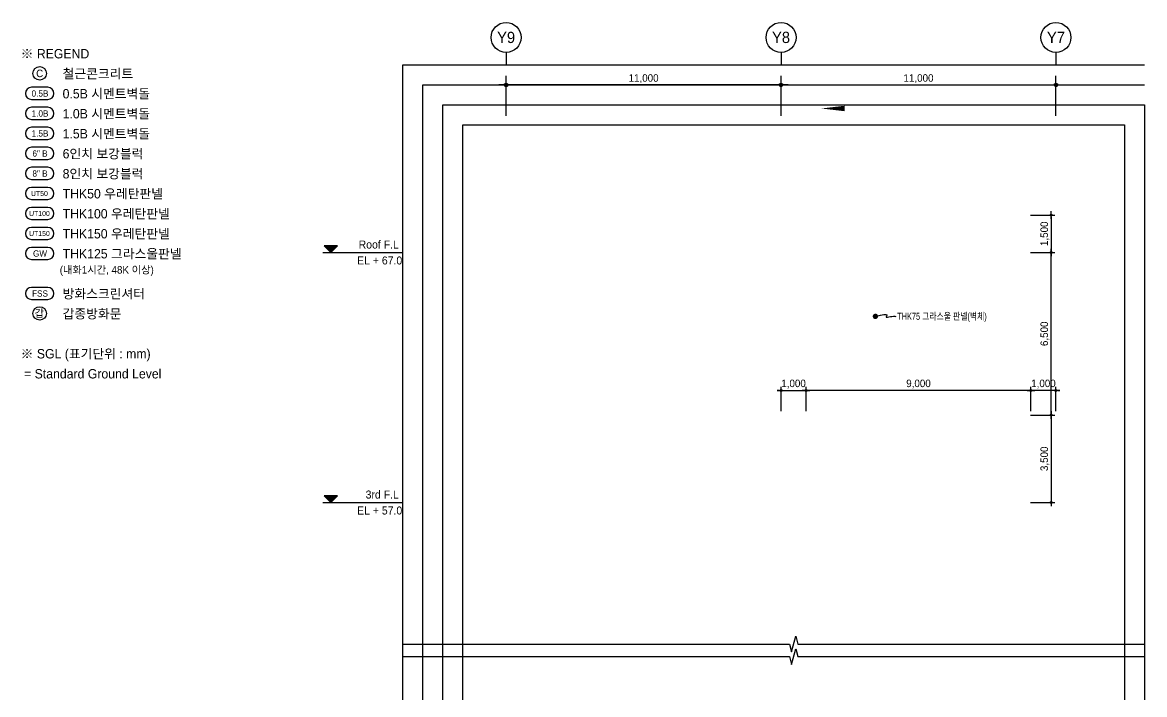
# Model space of a CAD drawing. Header units: millimetres. Extents: x 2569 to 248884, y 2561 to 56321.
# Drawn here: x 158552 to 203452, y 29441 to 56321 of the extents above; entities that cross this region are included whole.
import ezdxf
from ezdxf.enums import TextEntityAlignment as Align

# ---------------------------------------------------------------- set-up
doc = ezdxf.new("R2010")
doc.units = ezdxf.units.MM
for name, color, linetype in [('$ZCDB_AUDIT_GENERATED_600D18', 7, 'Continuous'), ('4A.TEC TEXT', 7, 'Continuous'), ('4A.TEC TEXT 2', 3, 'Continuous'), ('4A.TEC 심볼', 7, 'Continuous'), ('MK', 7, 'Continuous'), ('TEX', 3, 'Continuous'), ('㈜SE&C DIM', 7, 'Continuous'), ('㈜SE&C 심볼', 7, 'Continuous')]:
    doc.layers.add(name, color=color, linetype=linetype)
doc.layers.add('DEFPOINT', color=135, linetype='Continuous', plot=False)
doc.styles.add('ARTINT-A1.$0$돋움', font='')
doc.styles.add('GHS', font='malgun.ttf')
doc.styles.add('나눔고딕', font='')
doc.styles.add('돋움', font='')
doc.styles.add('울릉도L', font='')
doc.styles.get('ARTINT-A1.$0$돋움').set_extended_font_data('Dotum')
doc.styles.get('나눔고딕').set_extended_font_data('Dotum')
doc.styles.get('돋움').set_extended_font_data('Dotum')
doc.styles.get('울릉도L').set_extended_font_data('Dotum')
doc.dimstyles.new('DIM_600(외부치수)', dxfattribs={"dimscale": 400, "dimtxt": 3.3, "dimasz": 1, "dimexe": 2, "dimexo": 2, "dimgap": 1, "dimtad": 1, "dimdec": 0, "dimdsep": 46, "dimlunit": 6, "dimtxsty": '나눔고딕', "dimblk1": 'DIMDOT', "dimblk2": 'DIMDOT', "dimsah": 1, "dimcen": 2.5, "dimdle": 1.5, "dimclrd": 8, "dimclre": 8, "dimclrt": 3, "dimadec": 0, "dimazin": 0, "dimtfac": 1, "dimtdec": 0, "dimtix": 1, "dimtmove": 2, "dimatfit": 3, "dimldrblk": 'DIMDOT', "dimfxl": 1, "dimtvp": 1, "dimtolj": 1, "dimtzin": 0, "dimarcsym": 0})

# ---------------------------------------------------------------- blocks, each defined once
blk = doc.blocks.new('DIMDOT')
at = {"color": 0}
blk.add_line((-2, 0), (2, 0), dxfattribs=at)
for radius in [0.5, 0.25]:
    blk.add_circle((0, 0), radius, dxfattribs=at)
blk = doc.blocks.new('*D16')
at = {"layer": '$ZCDB_AUDIT_GENERATED_600D18', "color": 8, "lineweight": -2, "transparency": 16777216}
for p, q in [((177906, 52581), (177906, 54181)), ((188906, 52581), (188906, 54181)), ((188762, 53821), (178050, 53821))]:
    blk.add_line(p, q, dxfattribs=at)
at = {"layer": 'Defpoints', "color": 0, "transparency": 16777216}
for p in [(177906, 53821), (177906, 52221), (188906, 52221)]:
    blk.add_point(p, dxfattribs=at)
at = {"layer": '$ZCDB_AUDIT_GENERATED_600D18', "color": 8, "lineweight": -2, "transparency": 16777216, "xscale": 144, "yscale": 144, "zscale": 144, "rotation": 180}
blk.add_blockref('DIMDOT', (177906, 53821), dxfattribs=at)
at = {"layer": '$ZCDB_AUDIT_GENERATED_600D18', "color": 8, "lineweight": -2, "transparency": 16777216, "xscale": 144, "yscale": 144, "zscale": 144}
blk.add_blockref('DIMDOT', (188906, 53821), dxfattribs=at)
at = {"layer": '$ZCDB_AUDIT_GENERATED_600D18', "color": 3, "transparency": 16777216, "insert": (183406, 54072), "char_height": 300, "attachment_point": 5, "style": '나눔고딕'}
blk.add_mtext('\\A1;11,000', dxfattribs=at)
blk = doc.blocks.new('ccs122')
at = {"layer": '4A.TEC 심볼'}
blk.add_line((0, 8), (0, 3), dxfattribs=at)
blk.add_circle((0, 14), 6, dxfattribs=at)
at = {"layer": '4A.TEC TEXT 2', "color": 3, "style": 'GHS'}
blk.add_attdef('NO', text='', height=4.5, dxfattribs=at).set_placement((-0.01, 14.02), align=Align.MIDDLE_CENTER)
blk = doc.blocks.new('*D17')
at = {"layer": '$ZCDB_AUDIT_GENERATED_600D18', "color": 8, "lineweight": -2, "transparency": 16777216}
for p, q in [((188906, 52581), (188906, 54181)), ((199906, 52581), (199906, 54181)), ((189050, 53821), (199762, 53821))]:
    blk.add_line(p, q, dxfattribs=at)
at = {"layer": 'Defpoints', "color": 0, "transparency": 16777216}
for p in [(199906, 53821), (188906, 52221), (199906, 52221)]:
    blk.add_point(p, dxfattribs=at)
at = {"layer": '$ZCDB_AUDIT_GENERATED_600D18', "color": 8, "lineweight": -2, "transparency": 16777216, "xscale": 144, "yscale": 144, "zscale": 144, "rotation": 180}
blk.add_blockref('DIMDOT', (188906, 53821), dxfattribs=at)
at = {"layer": '$ZCDB_AUDIT_GENERATED_600D18', "color": 8, "lineweight": -2, "transparency": 16777216, "xscale": 144, "yscale": 144, "zscale": 144}
blk.add_blockref('DIMDOT', (199906, 53821), dxfattribs=at)
at = {"layer": '$ZCDB_AUDIT_GENERATED_600D18', "color": 3, "transparency": 16777216, "insert": (194406, 54072), "char_height": 300, "attachment_point": 5, "style": '나눔고딕'}
blk.add_mtext('\\A1;11,000', dxfattribs=at)
blk = doc.blocks.new('*D82')
at = {"layer": 'Defpoints', "color": 0, "transparency": 16777216}
for p in [(189906, 41604), (189906, 40619), (198906, 40619)]:
    blk.add_point(p, dxfattribs=at)
at = {"layer": '㈜SE&C DIM', "color": 8, "lineweight": -2, "transparency": 16777216}
for p, q in [((189906, 40769), (189906, 41754)), ((198831, 41604), (189981, 41604)), ((198906, 40769), (198906, 41754))]:
    blk.add_line(p, q, dxfattribs=at)
at = {"layer": '㈜SE&C DIM', "color": 8, "lineweight": -2, "transparency": 16777216, "xscale": 75, "yscale": 75, "zscale": 75, "rotation": 180}
blk.add_blockref('DIMDOT', (189906, 41604), dxfattribs=at)
at = {"layer": '㈜SE&C DIM', "color": 8, "lineweight": -2, "transparency": 16777216, "xscale": 75, "yscale": 75, "zscale": 75}
blk.add_blockref('DIMDOT', (198906, 41604), dxfattribs=at)
at = {"layer": '㈜SE&C DIM', "color": 3, "transparency": 16777216, "insert": (194406, 41858), "char_height": 300, "attachment_point": 5, "style": '나눔고딕'}
blk.add_mtext('\\A1;9,000', dxfattribs=at)
blk = doc.blocks.new('*D83')
at = {"layer": 'Defpoints', "color": 0, "transparency": 16777216}
for p in [(189906, 41604), (188906, 40619), (189906, 40619)]:
    blk.add_point(p, dxfattribs=at)
at = {"layer": '㈜SE&C DIM', "color": 8, "lineweight": -2, "transparency": 16777216}
for p, q in [((188831, 41604), (188756, 41604)), ((188906, 40769), (188906, 41754)), ((188906, 41604), (189906, 41604)), ((189906, 40769), (189906, 41754)), ((189981, 41604), (190056, 41604))]:
    blk.add_line(p, q, dxfattribs=at)
at = {"layer": '㈜SE&C DIM', "color": 8, "lineweight": -2, "transparency": 16777216, "xscale": 75, "yscale": 75, "zscale": 75}
blk.add_blockref('DIMDOT', (188906, 41604), dxfattribs=at)
at = {"layer": '㈜SE&C DIM', "color": 8, "lineweight": -2, "transparency": 16777216, "xscale": 75, "yscale": 75, "zscale": 75, "rotation": 180}
blk.add_blockref('DIMDOT', (189906, 41604), dxfattribs=at)
at = {"layer": '㈜SE&C DIM', "color": 3, "transparency": 16777216, "insert": (189406, 41858), "char_height": 300, "attachment_point": 5, "style": '나눔고딕'}
blk.add_mtext('\\A1;1,000', dxfattribs=at)
blk = doc.blocks.new('*D84')
at = {"layer": 'Defpoints', "color": 0, "transparency": 16777216}
for p in [(198906, 41604), (198906, 40619), (199906, 40619)]:
    blk.add_point(p, dxfattribs=at)
at = {"layer": '㈜SE&C DIM', "color": 8, "lineweight": -2, "transparency": 16777216}
for p, q in [((198831, 41604), (198756, 41604)), ((198906, 40769), (198906, 41754)), ((199906, 41604), (198906, 41604)), ((199906, 40769), (199906, 41754)), ((199981, 41604), (200056, 41604))]:
    blk.add_line(p, q, dxfattribs=at)
at = {"layer": '㈜SE&C DIM', "color": 8, "lineweight": -2, "transparency": 16777216, "xscale": 75, "yscale": 75, "zscale": 75}
blk.add_blockref('DIMDOT', (198906, 41604), dxfattribs=at)
at = {"layer": '㈜SE&C DIM', "color": 8, "lineweight": -2, "transparency": 16777216, "xscale": 75, "yscale": 75, "zscale": 75, "rotation": 180}
blk.add_blockref('DIMDOT', (199906, 41604), dxfattribs=at)
at = {"layer": '㈜SE&C DIM', "color": 3, "transparency": 16777216, "insert": (199406, 41858), "char_height": 300, "attachment_point": 5, "style": '나눔고딕'}
blk.add_mtext('\\A1;1,000', dxfattribs=at)
blk = doc.blocks.new('*D102')
at = {"layer": 'Defpoints', "color": 0, "transparency": 16777216}
for p in [(198733, 40619), (198733, 37119), (199718, 37119)]:
    blk.add_point(p, dxfattribs=at)
at = {"layer": '㈜SE&C DIM', "color": 8, "lineweight": -2, "transparency": 16777216}
for p, q in [((198883, 40619), (199868, 40619)), ((199718, 40544), (199718, 37194)), ((198883, 37119), (199868, 37119))]:
    blk.add_line(p, q, dxfattribs=at)
at = {"layer": '㈜SE&C DIM', "color": 8, "lineweight": -2, "transparency": 16777216, "xscale": 75, "yscale": 75, "zscale": 75}
for p, rotation in [((199718, 40619), 90), ((199718, 37119), 270)]:
    blk.add_blockref('DIMDOT', p, dxfattribs=dict(at, rotation=rotation))
at = {"layer": '㈜SE&C DIM', "color": 3, "transparency": 16777216, "insert": (199464, 38869), "char_height": 300, "attachment_point": 5, "rotation": 90, "style": '나눔고딕'}
blk.add_mtext('\\A1;3,500', dxfattribs=at)
blk = doc.blocks.new('*D103')
at = {"layer": 'Defpoints', "color": 0, "transparency": 16777216}
for p in [(198733, 47119), (199718, 47119), (198733, 40619)]:
    blk.add_point(p, dxfattribs=at)
at = {"layer": '㈜SE&C DIM', "color": 8, "lineweight": -2, "transparency": 16777216}
for p, q in [((198883, 47119), (199868, 47119)), ((199718, 40694), (199718, 47044)), ((198883, 40619), (199868, 40619))]:
    blk.add_line(p, q, dxfattribs=at)
at = {"layer": '㈜SE&C DIM', "color": 8, "lineweight": -2, "transparency": 16777216, "xscale": 75, "yscale": 75, "zscale": 75}
for p, rotation in [((199718, 47119), 90), ((199718, 40619), 270)]:
    blk.add_blockref('DIMDOT', p, dxfattribs=dict(at, rotation=rotation))
at = {"layer": '㈜SE&C DIM', "color": 3, "transparency": 16777216, "insert": (199464, 43869), "char_height": 300, "attachment_point": 5, "rotation": 90, "style": '나눔고딕'}
blk.add_mtext('\\A1;6,500', dxfattribs=at)
blk = doc.blocks.new('*D104')
at = {"layer": 'Defpoints', "color": 0, "transparency": 16777216}
for p in [(198733, 48619), (198733, 47119), (199718, 47119)]:
    blk.add_point(p, dxfattribs=at)
at = {"layer": '㈜SE&C DIM', "color": 8, "lineweight": -2, "transparency": 16777216}
for p, q in [((198883, 48619), (199868, 48619)), ((199718, 48544), (199718, 47194)), ((198883, 47119), (199868, 47119))]:
    blk.add_line(p, q, dxfattribs=at)
at = {"layer": '㈜SE&C DIM', "color": 8, "lineweight": -2, "transparency": 16777216, "xscale": 75, "yscale": 75, "zscale": 75}
for p, rotation in [((199718, 48619), 90), ((199718, 47119), 270)]:
    blk.add_blockref('DIMDOT', p, dxfattribs=dict(at, rotation=rotation))
at = {"layer": '㈜SE&C DIM', "color": 3, "transparency": 16777216, "insert": (199464, 47869), "char_height": 300, "attachment_point": 5, "rotation": 90, "style": '나눔고딕'}
blk.add_mtext('\\A1;1,500', dxfattribs=at)

msp = doc.modelspace()

# ---------------------------------------------------------------- hatches: boundary and pattern name
at = {"layer": '㈜SE&C 심볼'}
for points in [[(170630.04, 47385.45), (170896.9, 47118.6), (171163.75, 47385.45)], [(170630.04, 37385.45), (170896.9, 37118.6), (171163.75, 37385.45)]]:
    msp.add_hatch(color=256, dxfattribs=at).paths.add_polyline_path(points)

# ---------------------------------------------------------------- linework, layer by layer
at = {"linetype": 'ByBlock', "ltscale": 0.1}
for points in [[(173771.6, 31456.82), (189244.13, 31456.82), (189327.87, 31144.32), (189495.34, 31769.32), (189579.07, 31456.82), (203451.6, 31456.82)], [(173771.6, 30956.82), (189244.13, 30956.82), (189327.87, 30644.32), (189495.34, 31269.32), (189579.07, 30956.82), (203451.6, 30956.82)]]:
    msp.add_lwpolyline(points, dxfattribs=at)
at = {"layer": '4A.TEC 심볼', "elevation": -6666.67}
for points in [[(159571.07, 53726.38), (158912.64, 53726.38, 1), (158912.64, 53241.57), (159571.07, 53241.57, 1)], [(159571.07, 52926.38), (158912.64, 52926.38, 1), (158912.64, 52441.57), (159571.07, 52441.57, 1)], [(159571.07, 52126.38), (158912.64, 52126.38, 1), (158912.64, 51641.57), (159571.07, 51641.57, 1)], [(159571.07, 51326.38), (158912.64, 51326.38, 1), (158912.64, 50841.57), (159571.07, 50841.57, 1)], [(159571.07, 50526.38), (158912.64, 50526.38, 1), (158912.64, 50041.57), (159571.07, 50041.57, 1)], [(159571.07, 49726.38), (158912.64, 49726.38, 1), (158912.64, 49241.57), (159571.07, 49241.57, 1)], [(159571.07, 48926.38), (158912.64, 48926.38, 1), (158912.64, 48441.57), (159571.07, 48441.57, 1)], [(159571.07, 48126.38), (158912.64, 48126.38, 1), (158912.64, 47641.57), (159571.07, 47641.57, 1)], [(159571.07, 47326.38), (158912.64, 47326.38, 1), (158912.64, 46841.57), (159571.07, 46841.57, 1)], [(159571.07, 45726.38), (158912.64, 45726.38, 1), (158912.64, 45241.57), (159571.07, 45241.57, 1)]]:
    msp.add_lwpolyline(points, format="xyb", close=True, dxfattribs=at)
at = {"layer": '4A.TEC 심볼'}
for centre in [(159241.86, 54283.97, -6666.67), (159241.86, 44683.97, -6666.67)]:
    msp.add_circle(centre, 269.32, dxfattribs=at)
at = {"layer": 'DEFPOINT'}
for points in [[(173771.6, 3260.75), (173771.6, 54620.75), (203451.6, 54620.75)], [(174571.6, 3260.75), (174571.6, 53820.75), (203451.6, 53820.75)], [(175371.6, 3260.75), (175371.6, 53020.75), (203451.6, 53020.75), (203451.6, 14900.75)]]:
    msp.add_lwpolyline(points, dxfattribs=at)
msp.add_lwpolyline([(176171.6, 52220.75), (202651.6, 52220.75), (202651.6, 14900.75), (176171.6, 14900.75)], close=True, dxfattribs=at)
at = {"layer": 'MK'}
msp.add_lwpolyline([(190521.6, 52880, 0, 217.79, 0), (191445.62, 52880, 0, 0, 0), (191445.62, 46915.71, 0, 0, 0)], format="xyseb", dxfattribs=at)
at = {"layer": 'TEX', "color": 1}
msp.add_lwpolyline([(192681.68, 44566.31), (192886.86, 44613.15), (193021.45, 44634.74), (193099.09, 44636.48), (193133.43, 44623.73), (193138.09, 44601.9), (193126.73, 44576.36), (193112.97, 44552.49), (193110.46, 44535.68), (193129.64, 44529.88), (193168.2, 44533.29), (193220.64, 44542.68), (193281.46, 44554.82), (193345.15, 44566.49), (193406.2, 44574.44), (193459.12, 44575.46), (193498.4, 44566.31)], dxfattribs=at)
at = {"layer": '㈜SE&C 심볼'}
for p, q in [((170569.31, 47118.6), (173771.6, 47118.6)), ((170569.31, 37118.6), (173771.6, 37118.6))]:
    msp.add_line(p, q, dxfattribs=at)
at = {"layer": '㈜SE&C 심볼', "elevation": -14682.47}
for points in [[(170896.9, 47118.6), (171163.75, 47385.45), (170630.04, 47385.45), (170896.9, 47118.6)], [(170896.9, 37118.6), (171163.75, 37385.45), (170630.04, 37385.45), (170896.9, 37118.6)]]:
    msp.add_lwpolyline(points, dxfattribs=at)
at = {"layer": '㈜SE&C 심볼', "color": 1, "const_width": 106.74, "elevation": -44999.06}
msp.add_lwpolyline([(192628.3, 44566.31, 1), (192735.05, 44566.31, 1)], format="xyb", close=True, dxfattribs=at)

# ---------------------------------------------------------------- block references
at = {"layer": '4A.TEC 심볼'}
ref = msp.add_blockref('ccs122', (177906.09, 54320.75), dxfattribs=dict(at, xscale=99.99999954993666, yscale=99.99999954993666, zscale=99.99999954993666))
ref.add_attrib('NO', 'Y9', dxfattribs={"layer": '0', "color": 3, "height": 450, "style": '울릉도L'}).set_placement((177905.48, 55722.54, -1666.67), align=Align.MIDDLE_CENTER)
ref = msp.add_blockref('ccs122', (188906.09, 54320.75), dxfattribs=dict(at, xscale=99.99999954993666, yscale=99.99999954993666, zscale=99.99999954993666))
ref.add_attrib('NO', 'Y8', dxfattribs={"layer": '0', "color": 3, "height": 450, "style": '울릉도L'}).set_placement((188905.48, 55722.54, -1666.67), align=Align.MIDDLE_CENTER)
ref = msp.add_blockref('ccs122', (199906.09, 54320.75), dxfattribs=dict(at, xscale=99.99999954993666, yscale=99.99999954993666, zscale=99.99999954993666))
ref.add_attrib('NO', 'Y7', dxfattribs={"layer": '0', "color": 3, "height": 450, "style": '울릉도L'}).set_placement((199905.48, 55722.54, -1666.67), align=Align.MIDDLE_CENTER)

# ---------------------------------------------------------------- texts
at = {"layer": '4A.TEC TEXT', "style": '돋움'}
for s, p in [('C', (159241.86, 54283.97, -6666.67)), ('갑', (159229.37, 44687.87, -6666.67))]:
    msp.add_text(s, height=300, dxfattribs=at).set_placement(p, align=Align.MIDDLE_CENTER)
for s, height, p in [('0.5B', 250, (159255.62, 53480.12, -6666.67)), ('1.0B', 250, (159255.62, 52680.12, -6666.67)), ('1.5B', 250, (159255.62, 51880.12, -6666.67)), ('6" B', 250, (159255.62, 51080.12, -6666.67)), ('8" B', 250, (159255.62, 50280.12, -6666.67)), ('UT50', 200, (159231.84, 49480.12, -6666.67)), ('UT100', 200, (159231.84, 48680.12, -6666.67)), ('UT150', 200, (159231.84, 47880.12, -6666.67)), ('GW', 250, (159255.62, 47080.12, -6666.67)), ('FSS', 250, (159255.62, 45480.12, -6666.67))]:
    msp.add_text(s, height=height, dxfattribs=at).set_placement(p, align=Align.MIDDLE)
at = {"layer": '4A.TEC TEXT', "style": '돋움', "width": 0.8}
msp.add_text('THK75 그라스울 판넬(벽체)', height=280, dxfattribs=at).set_placement((193557.91, 44567.93), align=Align.MIDDLE_LEFT)
at = {"layer": '4A.TEC TEXT 2', "color": 3, "style": '나눔고딕'}
for s, height, p in [('※ REGEND', 375, (158480.49, 54770.4, -6666.67)), ('철근콘크리트', 375, (160160.39, 53970.44, -6666.67)), ('0.5B 시멘트벽돌', 375, (160160.39, 53170.44, -6666.67)), ('1.0B 시멘트벽돌', 375, (160160.39, 52370.44, -6666.67)), ('1.5B 시멘트벽돌', 375, (160160.39, 51570.44, -6666.67)), ('6인치 보강블럭', 375, (160160.39, 50770.44, -6666.67)), ('8인치 보강블럭', 375, (160160.39, 49970.44, -6666.67)), ('THK50 우레탄판넬', 375, (160160.39, 49170.44, -6666.67)), ('THK100 우레탄판넬', 375, (160160.39, 48370.44, -6666.67)), ('THK150 우레탄판넬', 375, (160160.39, 47570.44, -6666.67)), ('THK125 그라스울판넬', 375, (160160.39, 46770.44, -6666.67)), ('(내화1시간, 48K 이상)', 300, (160044.19, 46185.72, -6666.67)), ('방화스크린셔터', 375, (160160.39, 45170.44, -6666.67)), ('갑종방화문', 375, (160160.39, 44370.44, -6666.67)), ('※ SGL (표기단위 : mm)', 375, (158480.49, 42770.4, -6666.67)), (' = Standard Ground Level', 375, (158480.49, 41970.4, -6666.67))]:
    msp.add_text(s, height=height, dxfattribs=at).set_placement(p, align=Align.BOTTOM_LEFT)
at = {"layer": '㈜SE&C 심볼', "style": 'ARTINT-A1.$0$돋움'}
for s, p in [('Roof F.L', (173611.49, 47278.71)), ('EL + 67.0', (173749.17, 46641.53)), ('3rd F.L', (173611.49, 37278.71)), ('EL + 57.0', (173749.17, 36641.53))]:
    msp.add_text(s, height=320.229, dxfattribs=at).set_placement(p, align=Align.RIGHT)

# ---------------------------------------------------------------- dimensions: what is measured, and where the dimension line sits
at = {"layer": '$ZCDB_AUDIT_GENERATED_600D18'}
for base, p2, angle, picture, middle in [((177906.09, 53820.75), (177906.09, 52220.75), 180, '*D16', (183406.09, 54071.85)), ((199906.09, 53820.75), (199906.09, 52220.75), 0, '*D17', (194406.09, 54071.85))]:
    dim = msp.add_linear_dim(base=base, p1=(188906.09, 52220.75), p2=p2, angle=angle, dimstyle='DIM_600(외부치수)', override={"dimscale": 600, "dimtxt": 0.5, "dimasz": 0.24, "dimexe": 0.6, "dimexo": 0.6, "dimgap": 0.12, "dimdec": 1, "dimdle": 0.5}, dxfattribs=at)
    dim.commit()
    dim.dimension.update_dxf_attribs({"geometry": picture, "text_midpoint": middle})
at = {"layer": '㈜SE&C DIM'}
for base, p1, p2, angle, picture, middle in [((199718.35, 47118.6), (198733.09, 48618.6), (198733.09, 47118.6), 270, '*D104', (199464.25, 47868.6)), ((199718.35, 47118.6), (198733.09, 40618.6), (198733.09, 47118.6), 90, '*D103', (199464.25, 43868.6)), ((189906.09, 41603.86), (198906.09, 40618.6), (189906.09, 40618.6), 180, '*D82', (194406.09, 41857.96)), ((198906.09, 41603.86), (199906.09, 40618.6), (198906.09, 40618.6), 180, '*D84', (199406.09, 41857.96)), ((199718.35, 37118.6), (198733.09, 40618.6), (198733.09, 37118.6), 270, '*D102', (199464.25, 38868.6))]:
    dim = msp.add_linear_dim(base=base, p1=p1, p2=p2, angle=angle, dimstyle='DIM_600(외부치수)', override={"dimscale": 75, "dimtxt": 4}, dxfattribs=at)
    dim.commit()
    dim.dimension.update_dxf_attribs({"geometry": picture, "text_midpoint": middle})
dim = msp.add_linear_dim(base=(189906.09, 41603.86), p1=(188906.09, 40618.6), p2=(189906.09, 40618.6), dimstyle='DIM_600(외부치수)', override={"dimscale": 75, "dimtxt": 4}, dxfattribs=at)
dim.commit()
dim.dimension.update_dxf_attribs({"geometry": '*D83', "text_midpoint": (189406.09, 41857.96)})

doc.saveas('drawing.dxf')
